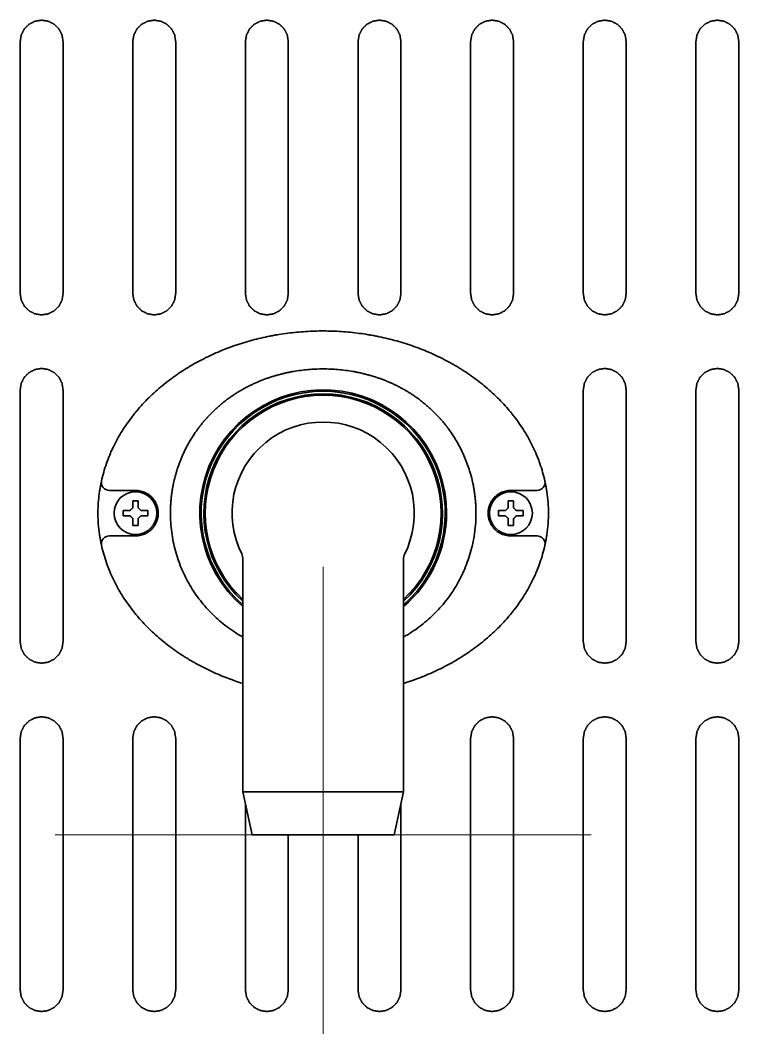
# Model space of a CAD drawing. Extents: x 5819 to 10669, y -850 to 3566.
# Drawn here: x 8746.6 to 8880.6, y 2982.7 to 3170.7 of the extents above; entities that cross this region are included whole.
import ezdxf

# ---------------------------------------------------------------- set-up
doc = ezdxf.new("R2010")
doc.units = 0
doc.header["$LTSCALE"] = 5
doc.layers.get('0').update_dxf_attribs({"linetype": 'CONTINUOUS', "lineweight": 0})
doc.layers.add('1', color=7, linetype='CONTINUOUS', true_color=0xffffff)

msp = doc.modelspace()

# ---------------------------------------------------------------- linework, layer by layer
at = {"color": 6}
for p, q in [((8803.07, 3068.73), (8803.07, 2968.73)), ((8753.07, 3018.73), (8853.07, 3018.73))]:
    msp.add_line(p, q, dxfattribs=at)
at = {"layer": '1', "color": 7, "linetype": 'Continuous', "lineweight": 35}
for p, q in [((8746.57, 3166.73), (8746.57, 3119.73)), ((8754.57, 3119.73), (8754.57, 3166.73)), ((8767.57, 3166.73), (8767.57, 3119.73)), ((8775.57, 3119.73), (8775.57, 3166.73)), ((8788.57, 3166.73), (8788.57, 3119.73)), ((8796.57, 3119.73), (8796.57, 3166.73)), ((8809.57, 3119.73), (8809.57, 3166.73)), ((8817.57, 3166.73), (8817.57, 3119.73)), ((8830.57, 3119.73), (8830.57, 3166.73)), ((8838.57, 3166.73), (8838.57, 3119.73)), ((8851.57, 3119.73), (8851.57, 3166.73)), ((8859.57, 3166.73), (8859.57, 3119.73)), ((8872.57, 3119.73), (8872.57, 3166.73)), ((8880.57, 3166.73), (8880.57, 3119.73)), ((8765.77, 3078.73), (8765.77, 3079.23)), ((8765.77, 3078.23), (8765.77, 3078.73)), ((8770.37, 3079.23), (8770.37, 3078.73)), ((8770.37, 3078.73), (8770.37, 3078.23)), ((8835.77, 3078.73), (8835.77, 3079.23)), ((8835.77, 3078.23), (8835.77, 3078.73)), ((8840.37, 3079.23), (8840.37, 3078.73)), ((8840.37, 3078.73), (8840.37, 3078.23)), ((8787.94, 3070.98), (8788.07, 3070.29)), ((8818.23, 3071.04), (8818.21, 3070.98)), ((8788.07, 3070.29), (8788.07, 3026.73)), ((8818.07, 3026.73), (8818.07, 3070.36)), ((8746.57, 3036.73), (8746.57, 2989.73)), ((8754.57, 2989.73), (8754.57, 3036.73)), ((8767.57, 3036.73), (8767.57, 2989.73)), ((8775.57, 2989.73), (8775.57, 3036.73)), ((8830.57, 2989.73), (8830.57, 3036.73)), ((8838.57, 3036.73), (8838.57, 2989.73)), ((8851.57, 2989.73), (8851.57, 3036.73)), ((8859.57, 3036.73), (8859.57, 2989.73)), ((8872.57, 2989.73), (8872.57, 3036.73)), ((8880.57, 3036.73), (8880.57, 2989.73)), ((8788.07, 3026.73), (8789.82, 3018.73)), ((8788.07, 3026.73), (8803.07, 3026.73)), ((8803.07, 3026.73), (8818.07, 3026.73)), ((8816.32, 3018.73), (8818.07, 3026.73)), ((8788.57, 3024.44), (8788.57, 2989.73)), ((8817.57, 3024.44), (8817.57, 2989.73)), ((8789.82, 3018.73), (8803.07, 3018.73)), ((8803.07, 3018.73), (8816.32, 3018.73))]:
    msp.add_line(p, q, dxfattribs=at)
for centre in [(8768.07, 3078.73), (8838.07, 3078.73)]:
    msp.add_circle(centre, 4, dxfattribs=at)
for radius, start, end in [(23, 0, 229.2919), (22.75, 311.2537, 228.7462), (22.25, 90, 227.6156), (22.25, 312.3844, 90), (22, 312.9883, 227.0118), (17, 332.905, 207.0951), (23, 310.7025, 0)]:
    msp.add_arc((8803.07, 3078.73), radius, start, end, dxfattribs=at)
for centre, major_axis, start_param, end_param in [((8763.2, 3084.4), (-1.46, 0.32), 0, 1.780119), ((8842.95, 3084.4), (1.46, 0.32), 4.503066, 6.283185), ((8842.95, 3073.05), (-1.46, 0.32), 3.141593, 4.921712)]:
    msp.add_ellipse(centre, major_axis=major_axis, ratio=0.959106, start_param=start_param, end_param=end_param, dxfattribs=at)
at = {"layer": '1', "color": 7, "linetype": 'Continuous', "lineweight": 35, "extrusion": (0, 0, -1)}
msp.add_ellipse((8763.2, 3073.05), major_axis=(1.46, 0.32), ratio=0.959106, start_param=3.141593, end_param=4.921712, dxfattribs=at)
at = {"layer": '1', "color": 7, "linetype": 'Continuous', "lineweight": 35}
for points, degree, knots in [([(8746.57, 3166.73), (8746.77, 3167.96), (8747.34, 3169.08), (8748.22, 3169.96), (8749.34, 3170.53), (8750.57, 3170.73), (8751.81, 3170.53), (8752.92, 3169.96), (8753.81, 3169.08), (8754.38, 3167.96), (8754.57, 3166.73)], 1, [0, 0, 0.099999, 0.2, 0.3, 0.4, 0.5, 0.6, 0.7, 0.8, 0.900001, 1, 1]), ([(8767.57, 3166.73), (8767.77, 3167.96), (8768.34, 3169.08), (8769.22, 3169.96), (8770.34, 3170.53), (8771.57, 3170.73), (8772.81, 3170.53), (8773.92, 3169.96), (8774.81, 3169.08), (8775.38, 3167.96), (8775.57, 3166.73)], 1, [0, 0, 0.099999, 0.2, 0.3, 0.4, 0.5, 0.6, 0.7, 0.8, 0.900001, 1, 1]), ([(8788.57, 3166.73), (8788.77, 3167.96), (8789.34, 3169.08), (8790.22, 3169.96), (8791.34, 3170.53), (8792.57, 3170.73), (8793.81, 3170.53), (8794.92, 3169.96), (8795.81, 3169.08), (8796.38, 3167.96), (8796.57, 3166.73)], 1, [0, 0, 0.099999, 0.2, 0.3, 0.4, 0.5, 0.6, 0.7, 0.8, 0.900001, 1, 1]), ([(8817.57, 3166.73), (8817.38, 3167.96), (8816.81, 3169.08), (8815.92, 3169.96), (8814.81, 3170.53), (8813.57, 3170.73), (8812.34, 3170.53), (8811.22, 3169.96), (8810.34, 3169.08), (8809.77, 3167.96), (8809.57, 3166.73)], 1, [0, 0, 0.099999, 0.2, 0.3, 0.4, 0.5, 0.6, 0.7, 0.8, 0.900001, 1, 1]), ([(8838.57, 3166.73), (8838.38, 3167.96), (8837.81, 3169.08), (8836.92, 3169.96), (8835.81, 3170.53), (8834.57, 3170.73), (8833.34, 3170.53), (8832.22, 3169.96), (8831.34, 3169.08), (8830.77, 3167.96), (8830.57, 3166.73)], 1, [0, 0, 0.099999, 0.2, 0.3, 0.4, 0.5, 0.6, 0.7, 0.8, 0.900001, 1, 1]), ([(8859.57, 3166.73), (8859.38, 3167.96), (8858.81, 3169.08), (8857.92, 3169.96), (8856.81, 3170.53), (8855.57, 3170.73), (8854.34, 3170.53), (8853.22, 3169.96), (8852.34, 3169.08), (8851.77, 3167.96), (8851.57, 3166.73)], 1, [0, 0, 0.099999, 0.2, 0.3, 0.4, 0.5, 0.6, 0.7, 0.8, 0.900001, 1, 1]), ([(8880.57, 3166.73), (8880.38, 3167.96), (8879.81, 3169.08), (8878.92, 3169.96), (8877.81, 3170.53), (8876.57, 3170.73), (8875.34, 3170.53), (8874.22, 3169.96), (8873.34, 3169.08), (8872.77, 3167.96), (8872.57, 3166.73)], 1, [0, 0, 0.099999, 0.2, 0.3, 0.399999, 0.5, 0.600001, 0.7, 0.8, 0.900001, 1, 1]), ([(8754.57, 3119.73), (8754.38, 3118.49), (8753.81, 3117.37), (8752.92, 3116.49), (8751.81, 3115.92), (8750.57, 3115.73), (8749.34, 3115.92), (8748.22, 3116.49), (8747.34, 3117.37), (8746.77, 3118.49), (8746.57, 3119.73)], 1, [0, 0, 0.099999, 0.2, 0.3, 0.4, 0.5, 0.600001, 0.7, 0.8, 0.900001, 1, 1]), ([(8775.57, 3119.73), (8775.38, 3118.49), (8774.81, 3117.37), (8773.92, 3116.49), (8772.81, 3115.92), (8771.57, 3115.73), (8770.34, 3115.92), (8769.22, 3116.49), (8768.34, 3117.37), (8767.77, 3118.49), (8767.57, 3119.73)], 1, [0, 0, 0.099999, 0.2, 0.3, 0.4, 0.5, 0.6, 0.7, 0.8, 0.900001, 1, 1]), ([(8796.57, 3119.73), (8796.38, 3118.49), (8795.81, 3117.37), (8794.92, 3116.49), (8793.81, 3115.92), (8792.57, 3115.73), (8791.34, 3115.92), (8790.22, 3116.49), (8789.34, 3117.37), (8788.77, 3118.49), (8788.57, 3119.73)], 1, [0, 0, 0.099999, 0.2, 0.3, 0.399999, 0.5, 0.600001, 0.7, 0.8, 0.900001, 1, 1]), ([(8809.57, 3119.73), (8809.77, 3118.49), (8810.34, 3117.37), (8811.22, 3116.49), (8812.34, 3115.92), (8813.57, 3115.73), (8814.81, 3115.92), (8815.92, 3116.49), (8816.81, 3117.37), (8817.38, 3118.49), (8817.57, 3119.73)], 1, [0, 0, 0.099999, 0.2, 0.3, 0.4, 0.5, 0.6, 0.7, 0.8, 0.900001, 1, 1]), ([(8830.57, 3119.73), (8830.77, 3118.49), (8831.34, 3117.37), (8832.22, 3116.49), (8833.34, 3115.92), (8834.57, 3115.73), (8835.81, 3115.92), (8836.92, 3116.49), (8837.81, 3117.37), (8838.38, 3118.49), (8838.57, 3119.73)], 1, [0, 0, 0.099999, 0.2, 0.3, 0.399999, 0.5, 0.600001, 0.700001, 0.8, 0.900001, 1, 1]), ([(8851.57, 3119.73), (8851.77, 3118.49), (8852.34, 3117.37), (8853.22, 3116.49), (8854.34, 3115.92), (8855.57, 3115.73), (8856.81, 3115.92), (8857.92, 3116.49), (8858.81, 3117.37), (8859.38, 3118.49), (8859.57, 3119.73)], 1, [0, 0, 0.099999, 0.2, 0.3, 0.399999, 0.5, 0.600001, 0.7, 0.8, 0.900001, 1, 1]), ([(8872.57, 3119.73), (8872.77, 3118.49), (8873.34, 3117.37), (8874.19, 3116.51), (8874.22, 3116.49), (8875.34, 3115.92), (8876.57, 3115.73), (8877.81, 3115.92), (8878.92, 3116.49), (8879.81, 3117.37), (8880.38, 3118.49), (8880.57, 3119.73)], 1, [0, 0, 0.099996, 0.199993, 0.297295, 0.300023, 0.400019, 0.500016, 0.600014, 0.70001, 0.800007, 0.900004, 1, 1]), ([(8761.73, 3084.72), (8761.86, 3085.27), (8761.99, 3085.82), (8762.3, 3086.91), (8762.64, 3087.98), (8763.05, 3089.04), (8763.32, 3089.69), (8763.37, 3089.82), (8763.48, 3090.08), (8763.65, 3090.47), (8763.83, 3090.85), (8764.2, 3091.61), (8764.46, 3092.11), (8765, 3093.09), (8765.28, 3093.57), (8765.87, 3094.52), (8766.18, 3094.98), (8766.82, 3095.9), (8767.16, 3096.36), (8767.67, 3097.02), (8767.85, 3097.24), (8768.12, 3097.57), (8768.21, 3097.68), (8768.39, 3097.9), (8768.84, 3098.43), (8769.31, 3098.96), (8770.08, 3099.77), (8770.87, 3100.57), (8772.1, 3101.71), (8772.96, 3102.43), (8773.83, 3103.14), (8774.27, 3103.48), (8774.95, 3103.98), (8775.18, 3104.14), (8775.52, 3104.39), (8775.64, 3104.47), (8775.87, 3104.63), (8775.99, 3104.71), (8776.57, 3105.1), (8777.04, 3105.41), (8778.47, 3106.3), (8779.45, 3106.85), (8781.43, 3107.88), (8782.44, 3108.36), (8784.5, 3109.24), (8785.55, 3109.64), (8786.74, 3110.05), (8786.88, 3110.1), (8787.14, 3110.19), (8787.28, 3110.23), (8787.68, 3110.36), (8787.95, 3110.45), (8788.76, 3110.69), (8789.3, 3110.85), (8790.93, 3111.29), (8792.02, 3111.54), (8793.4, 3111.81), (8793.82, 3111.89), (8794.24, 3111.96), (8794.51, 3112.01), (8794.65, 3112.03), (8795.35, 3112.15), (8795.9, 3112.23), (8797.57, 3112.44), (8798.68, 3112.55), (8800.91, 3112.69), (8802.02, 3112.73), (8804.24, 3112.72), (8805.35, 3112.69), (8807.58, 3112.54), (8808.69, 3112.43), (8810.36, 3112.21), (8810.91, 3112.13), (8811.61, 3112.01), (8811.75, 3111.99), (8812.02, 3111.94), (8812.44, 3111.87), (8812.85, 3111.79), (8814.23, 3111.52), (8815.32, 3111.26), (8816.93, 3110.82), (8817.47, 3110.67), (8818.53, 3110.34), (8819.06, 3110.17), (8820.63, 3109.63), (8821.66, 3109.23), (8823.71, 3108.35), (8824.71, 3107.88), (8826.2, 3107.11), (8826.7, 3106.84), (8827.43, 3106.42), (8827.67, 3106.28), (8828.04, 3106.07), (8828.16, 3105.99), (8828.4, 3105.85), (8829, 3105.48), (8829.59, 3105.1), (8830.52, 3104.47), (8830.98, 3104.14), (8831.87, 3103.48), (8832.32, 3103.14), (8833.18, 3102.43), (8834.04, 3101.71), (8834.86, 3100.96), (8835.66, 3100.18), (8836.06, 3099.78), (8836.83, 3098.96), (8837.2, 3098.54), (8837.66, 3098.01), (8837.75, 3097.9), (8837.94, 3097.68), (8838.21, 3097.36), (8838.47, 3097.03), (8838.99, 3096.36), (8839.32, 3095.91), (8839.96, 3094.99), (8840.27, 3094.52), (8840.86, 3093.57), (8841.14, 3093.09), (8841.69, 3092.11), (8841.94, 3091.62), (8842.43, 3090.61), (8842.66, 3090.09), (8842.93, 3089.44), (8842.99, 3089.31), (8843.09, 3089.05), (8843.14, 3088.92), (8843.29, 3088.52), (8843.39, 3088.25), (8843.67, 3087.45), (8843.84, 3086.91), (8844.15, 3085.82), (8844.29, 3085.28), (8844.41, 3084.72)], 3, [0, 0, 0, 0, 0.015625, 0.015625, 0.03125, 0.046875, 0.046875, 0.050781, 0.050781, 0.054687, 0.0625, 0.0625, 0.078125, 0.078125, 0.09375, 0.09375, 0.109375, 0.109375, 0.125, 0.125, 0.132812, 0.132812, 0.136719, 0.136719, 0.140625, 0.15625, 0.15625, 0.171875, 0.1875, 0.203125, 0.203125, 0.21875, 0.21875, 0.226562, 0.226562, 0.230469, 0.230469, 0.234375, 0.234375, 0.25, 0.25, 0.28125, 0.28125, 0.3125, 0.3125, 0.34375, 0.34375, 0.347656, 0.347656, 0.351562, 0.351562, 0.359375, 0.359375, 0.375, 0.375, 0.40625, 0.40625, 0.414062, 0.417969, 0.417969, 0.421875, 0.421875, 0.4375, 0.4375, 0.46875, 0.46875, 0.5, 0.5, 0.53125, 0.53125, 0.5625, 0.5625, 0.578125, 0.578125, 0.582031, 0.582031, 0.585937, 0.59375, 0.59375, 0.625, 0.625, 0.640625, 0.640625, 0.65625, 0.65625, 0.6875, 0.6875, 0.71875, 0.71875, 0.734375, 0.734375, 0.742187, 0.742187, 0.746094, 0.746094, 0.75, 0.765625, 0.765625, 0.78125, 0.78125, 0.796875, 0.796875, 0.8125, 0.828125, 0.828125, 0.84375, 0.84375, 0.859375, 0.859375, 0.863281, 0.863281, 0.867187, 0.875, 0.875, 0.890625, 0.890625, 0.90625, 0.90625, 0.921875, 0.921875, 0.9375, 0.9375, 0.953125, 0.953125, 0.957031, 0.957031, 0.960937, 0.960937, 0.96875, 0.96875, 0.984375, 0.984375, 1, 1, 1, 1]), ([(8746.57, 3101.73), (8746.77, 3102.96), (8746.77, 3102.98), (8747.34, 3104.08), (8748.22, 3104.96), (8749.34, 3105.53), (8750.57, 3105.73), (8751.81, 3105.53), (8752.92, 3104.96), (8753.81, 3104.08), (8754.38, 3102.96), (8754.57, 3101.73)], 1, [0, 0, 0.1, 0.101264, 0.200014, 0.300012, 0.400009, 0.500008, 0.600006, 0.700004, 0.800002, 0.9, 1, 1]), ([(8831.56, 3078.73), (8831.56, 3084.33), (8827.1, 3094.52), (8823.01, 3098.26), (8819.03, 3101.9), (8813.75, 3103.81), (8808.67, 3105.64), (8797.48, 3105.64), (8792.4, 3103.81), (8787.12, 3101.91), (8783.14, 3098.26), (8779.05, 3094.53), (8774.59, 3084.33), (8774.59, 3078.73)], 2, [0, 0, 0, 0.125, 0.25, 0.25, 0.375, 0.375, 0.5, 0.625, 0.625, 0.75, 0.75, 0.875, 1, 1, 1]), ([(8859.57, 3101.73), (8859.38, 3102.96), (8859.37, 3102.98), (8858.81, 3104.08), (8857.92, 3104.96), (8856.81, 3105.53), (8855.57, 3105.73), (8854.34, 3105.53), (8853.22, 3104.96), (8852.34, 3104.08), (8851.77, 3102.96), (8851.57, 3101.73)], 1, [0, 0, 0.1, 0.101264, 0.200014, 0.300012, 0.400009, 0.500008, 0.600006, 0.700004, 0.800002, 0.9, 1, 1]), ([(8880.57, 3101.73), (8880.38, 3102.96), (8879.81, 3104.08), (8878.92, 3104.96), (8877.81, 3105.53), (8876.57, 3105.73), (8875.34, 3105.53), (8874.22, 3104.96), (8874.19, 3104.94), (8873.34, 3104.08), (8872.77, 3102.98), (8872.77, 3102.96), (8872.57, 3101.73)], 1, [0, 0, 0.099996, 0.199992, 0.299987, 0.399981, 0.499976, 0.599971, 0.699966, 0.702694, 0.799993, 0.898739, 0.900004, 1, 1]), ([(8761.36, 3082.69), (8761.38, 3082.8), (8761.41, 3083.03), (8761.45, 3083.24), (8761.47, 3083.37), (8761.47, 3083.4), (8761.48, 3083.45), (8761.5, 3083.53), (8761.51, 3083.61), (8761.54, 3083.76), (8761.55, 3083.85), (8761.58, 3083.96), (8761.58, 3083.99), (8761.59, 3084.03), (8761.59, 3084.05), (8761.61, 3084.12), (8761.62, 3084.2), (8761.64, 3084.28), (8761.65, 3084.33), (8761.65, 3084.35), (8761.66, 3084.39), (8761.67, 3084.4), (8761.68, 3084.49), (8761.7, 3084.55), (8761.71, 3084.62), (8761.72, 3084.64), (8761.72, 3084.68), (8761.73, 3084.69), (8761.73, 3084.71), (8761.73, 3084.71), (8761.73, 3084.72)], 3, [0, 0, 0, 0, 0.125, 0.25, 0.25, 0.28125, 0.28125, 0.3125, 0.375, 0.375, 0.5, 0.5, 0.53125, 0.53125, 0.5625, 0.5625, 0.625, 0.6875, 0.6875, 0.71875, 0.71875, 0.75, 0.75, 0.875, 0.875, 0.9375, 0.9375, 0.96875, 0.96875, 1, 1, 1, 1]), ([(8844.41, 3084.72), (8844.41, 3084.71), (8844.42, 3084.71), (8844.42, 3084.69), (8844.43, 3084.66), (8844.43, 3084.62), (8844.45, 3084.55), (8844.46, 3084.49), (8844.48, 3084.4), (8844.48, 3084.39), (8844.49, 3084.35), (8844.5, 3084.3), (8844.51, 3084.24), (8844.54, 3084.12), (8844.56, 3084.04), (8844.58, 3083.92), (8844.58, 3083.9), (8844.59, 3083.85), (8844.6, 3083.78), (8844.62, 3083.71), (8844.64, 3083.56), (8844.66, 3083.46), (8844.69, 3083.3), (8844.7, 3083.24), (8844.72, 3083.13), (8844.73, 3083.08), (8844.75, 3082.92), (8844.77, 3082.8), (8844.78, 3082.69)], 3, [0, 0, 0, 0, 0.03125, 0.03125, 0.0625, 0.125, 0.125, 0.25, 0.25, 0.28125, 0.28125, 0.3125, 0.375, 0.375, 0.5, 0.5, 0.53125, 0.53125, 0.5625, 0.625, 0.625, 0.75, 0.75, 0.8125, 0.8125, 0.875, 0.875, 1, 1, 1, 1]), ([(8761.07, 3078.73), (8761.07, 3078.75), (8761.07, 3078.77), (8761.07, 3078.81), (8761.07, 3078.87), (8761.07, 3079.02), (8761.08, 3079.31), (8761.09, 3079.89), (8761.14, 3080.71), (8761.2, 3081.37), (8761.27, 3082.03), (8761.31, 3082.36), (8761.36, 3082.69)], 3, [0, 0, 0, 0, 0.015625, 0.015625, 0.03125, 0.0625, 0.125, 0.25, 0.5, 0.75, 0.75, 1, 1, 1, 1]), ([(8763.44, 3082.97), (8763.42, 3082.97), (8763.39, 3082.97), (8763.35, 3082.97), (8763.33, 3082.97), (8763.3, 3082.97), (8763.29, 3082.97), (8763.26, 3082.97), (8763.25, 3082.97), (8763.24, 3082.97), (8763.23, 3082.97), (8763.23, 3082.97), (8763.22, 3082.96), (8763.21, 3082.96), (8763.21, 3082.96), (8763.2, 3082.96), (8763.2, 3082.96), (8763.2, 3082.96), (8763.2, 3082.96), (8763.2, 3082.96)], 3, [0, 0, 0, 0, 0.25, 0.25, 0.5, 0.5, 0.625, 0.625, 0.75, 0.75, 0.8125, 0.8125, 0.875, 0.875, 0.9375, 0.9375, 0.96875, 0.96875, 1, 1, 1, 1]), ([(8771.58, 3081.13), (8771.55, 3081.17), (8771.52, 3081.21), (8771.47, 3081.28), (8771.44, 3081.32), (8771.35, 3081.43), (8771.29, 3081.5), (8771.11, 3081.71), (8770.98, 3081.83), (8770.78, 3082.01), (8770.71, 3082.06), (8770.57, 3082.17), (8770.5, 3082.22), (8770.28, 3082.36), (8770.13, 3082.45), (8769.95, 3082.54), (8769.91, 3082.56), (8769.83, 3082.59), (8769.79, 3082.61), (8769.68, 3082.66), (8769.6, 3082.69), (8769.37, 3082.78), (8769.21, 3082.82), (8768.89, 3082.9), (8768.73, 3082.93), (8768.41, 3082.97), (8768.24, 3082.98), (8768.07, 3082.98)], 3, [0, 0, 0, 0, 0.03125, 0.03125, 0.0625, 0.0625, 0.125, 0.125, 0.25, 0.25, 0.3125, 0.3125, 0.375, 0.375, 0.5, 0.5, 0.53125, 0.53125, 0.5625, 0.5625, 0.625, 0.625, 0.75, 0.75, 0.875, 0.875, 1, 1, 1, 1]), ([(8838.07, 3082.98), (8837.99, 3082.98), (8837.91, 3082.97), (8837.74, 3082.96), (8837.66, 3082.96), (8837.41, 3082.93), (8837.25, 3082.9), (8836.93, 3082.82), (8836.77, 3082.78), (8836.46, 3082.66), (8836.31, 3082.6), (8836.12, 3082.5), (8836.08, 3082.48), (8836.01, 3082.44), (8835.9, 3082.38), (8835.79, 3082.31), (8835.68, 3082.24), (8835.64, 3082.21), (8835.57, 3082.16), (8835.47, 3082.09), (8835.37, 3082), (8835.17, 3081.83), (8835.04, 3081.71), (8834.85, 3081.5), (8834.79, 3081.43), (8834.68, 3081.28), (8834.62, 3081.21), (8834.57, 3081.13)], 3, [0, 0, 0, 0, 0.0625, 0.0625, 0.125, 0.125, 0.25, 0.25, 0.375, 0.375, 0.5, 0.5, 0.53125, 0.53125, 0.5625, 0.625, 0.625, 0.65625, 0.65625, 0.6875, 0.75, 0.75, 0.875, 0.875, 0.9375, 0.9375, 1, 1, 1, 1]), ([(8842.95, 3082.96), (8842.95, 3082.96), (8842.94, 3082.96), (8842.94, 3082.96), (8842.93, 3082.96), (8842.92, 3082.96), (8842.92, 3082.97), (8842.91, 3082.97), (8842.91, 3082.97), (8842.89, 3082.97), (8842.88, 3082.97), (8842.86, 3082.97), (8842.85, 3082.97), (8842.82, 3082.97), (8842.8, 3082.97), (8842.75, 3082.97), (8842.73, 3082.97), (8842.71, 3082.97)], 3, [0, 0, 0, 0, 0.0625, 0.0625, 0.125, 0.125, 0.1875, 0.1875, 0.25, 0.25, 0.375, 0.375, 0.5, 0.5, 0.75, 0.75, 1, 1, 1, 1]), ([(8844.78, 3082.69), (8844.88, 3082.04), (8844.95, 3081.38), (8845.05, 3080.05), (8845.07, 3079.39), (8845.07, 3078.73)], 3, [0, 0, 0, 0, 0.5, 0.5, 1, 1, 1, 1]), ([(8768.57, 3081.03), (8768.57, 3080.82), (8768.57, 3080.61), (8768.57, 3080.29), (8768.57, 3080.18), (8768.57, 3079.95), (8768.57, 3079.84), (8768.57, 3079.73)], 3, [0, 0, 0, 0, 0.5, 0.5, 0.75, 0.75, 1, 1, 1, 1]), ([(8772.32, 3078.73), (8772.32, 3078.78), (8772.32, 3078.84), (8772.32, 3078.95), (8772.31, 3079), (8772.3, 3079.17), (8772.29, 3079.28), (8772.25, 3079.49), (8772.23, 3079.6), (8772.18, 3079.81), (8772.16, 3079.91), (8772.11, 3080.07), (8772.09, 3080.12), (8772.06, 3080.19), (8772.05, 3080.22), (8772.03, 3080.27), (8772.02, 3080.29), (8771.97, 3080.42), (8771.93, 3080.52), (8771.79, 3080.8), (8771.69, 3080.97), (8771.58, 3081.13)], 3, [0, 0, 0, 0, 0.0625, 0.0625, 0.125, 0.125, 0.25, 0.25, 0.375, 0.375, 0.5, 0.5, 0.5625, 0.5625, 0.59375, 0.59375, 0.625, 0.625, 0.75, 0.75, 1, 1, 1, 1]), ([(8834.57, 3081.13), (8834.54, 3081.09), (8834.51, 3081.05), (8834.46, 3080.96), (8834.43, 3080.92), (8834.36, 3080.79), (8834.31, 3080.7), (8834.22, 3080.52), (8834.17, 3080.42), (8834.09, 3080.22), (8834.06, 3080.12), (8834.01, 3079.97), (8833.99, 3079.92), (8833.96, 3079.81), (8833.95, 3079.76), (8833.91, 3079.6), (8833.89, 3079.49), (8833.86, 3079.27), (8833.83, 3079.06), (8833.82, 3078.84), (8833.82, 3078.73)], 3, [0, 0, 0, 0, 0.0625, 0.0625, 0.125, 0.125, 0.25, 0.25, 0.375, 0.375, 0.5, 0.5, 0.5625, 0.5625, 0.625, 0.625, 0.75, 0.75, 0.875, 1, 1, 1, 1]), ([(8838.57, 3081.03), (8838.57, 3080.82), (8838.57, 3080.61), (8838.57, 3080.29), (8838.57, 3080.18), (8838.57, 3079.95), (8838.57, 3079.84), (8838.57, 3079.73)], 3, [0, 0, 0, 0, 0.5, 0.5, 0.75, 0.75, 1, 1, 1, 1]), ([(8761.36, 3074.76), (8761.27, 3075.42), (8761.19, 3076.08), (8761.13, 3076.9), (8761.12, 3077.07), (8761.1, 3077.4), (8761.1, 3077.57), (8761.08, 3078.06), (8761.07, 3078.39), (8761.07, 3078.73)], 3, [0, 0, 0, 0, 0.5, 0.5, 0.625, 0.625, 0.75, 0.75, 1, 1, 1, 1]), ([(8765.77, 3079.23), (8765.98, 3079.23), (8766.19, 3079.23), (8766.51, 3079.23), (8766.62, 3079.23), (8766.84, 3079.23), (8766.96, 3079.23), (8767.07, 3079.23)], 3, [0, 0, 0, 0, 0.5, 0.5, 0.75, 0.75, 1, 1, 1, 1]), ([(8771.58, 3076.33), (8771.61, 3076.37), (8771.63, 3076.41), (8771.69, 3076.49), (8771.71, 3076.53), (8771.79, 3076.66), (8771.84, 3076.75), (8771.93, 3076.94), (8771.97, 3077.03), (8772.05, 3077.23), (8772.09, 3077.33), (8772.14, 3077.48), (8772.15, 3077.54), (8772.18, 3077.64), (8772.2, 3077.7), (8772.23, 3077.86), (8772.26, 3077.96), (8772.29, 3078.18), (8772.31, 3078.4), (8772.32, 3078.62), (8772.32, 3078.73)], 3, [0, 0, 0, 0, 0.0625, 0.0625, 0.125, 0.125, 0.25, 0.25, 0.375, 0.375, 0.5, 0.5, 0.5625, 0.5625, 0.625, 0.625, 0.75, 0.75, 0.875, 1, 1, 1, 1]), ([(8774.59, 3078.72), (8774.59, 3078.3), (8774.61, 3077.26), (8774.75, 3075.63), (8775.02, 3073.84), (8775.4, 3072.11), (8775.89, 3070.42), (8776.48, 3068.78), (8777.18, 3067.18), (8777.99, 3065.64), (8778.89, 3064.15), (8779.89, 3062.74), (8780.98, 3061.39), (8782.15, 3060.11), (8783.4, 3058.92), (8784.73, 3057.82), (8786.14, 3056.8), (8787.26, 3056.09), (8787.9, 3055.72), (8788.05, 3055.64)], 3, [0, 0, 0, 0, 0.044831, 0.110517, 0.174341, 0.236973, 0.299121, 0.361181, 0.423203, 0.48514, 0.547038, 0.608955, 0.670902, 0.732897, 0.794969, 0.857121, 0.919399, 0.981998, 1, 1, 1, 1]), ([(8818.1, 3055.64), (8818.37, 3055.79), (8819.13, 3056.23), (8820.35, 3057.03), (8821.73, 3058.07), (8823.04, 3059.19), (8824.28, 3060.4), (8825.43, 3061.69), (8826.5, 3063.06), (8827.47, 3064.49), (8828.35, 3065.99), (8829.13, 3067.55), (8829.81, 3069.16), (8830.39, 3070.84), (8830.87, 3072.6), (8831.25, 3074.49), (8831.5, 3076.54), (8831.56, 3077.98), (8831.56, 3078.73)], 3, [0, 0, 0, 0, 0.033024, 0.095303, 0.157428, 0.2195, 0.281496, 0.34342, 0.405324, 0.467251, 0.529184, 0.591089, 0.653132, 0.715886, 0.780091, 0.84721, 0.920285, 1, 1, 1, 1]), ([(8833.82, 3078.73), (8833.82, 3078.67), (8833.82, 3078.62), (8833.83, 3078.51), (8833.83, 3078.45), (8833.84, 3078.29), (8833.86, 3078.18), (8833.89, 3077.96), (8833.91, 3077.85), (8833.96, 3077.64), (8833.99, 3077.54), (8834.04, 3077.39), (8834.06, 3077.33), (8834.08, 3077.26), (8834.09, 3077.23), (8834.11, 3077.18), (8834.12, 3077.16), (8834.17, 3077.03), (8834.22, 3076.94), (8834.36, 3076.66), (8834.46, 3076.48), (8834.57, 3076.33)], 3, [0, 0, 0, 0, 0.0625, 0.0625, 0.125, 0.125, 0.25, 0.25, 0.375, 0.375, 0.5, 0.5, 0.5625, 0.5625, 0.59375, 0.59375, 0.625, 0.625, 0.75, 0.75, 1, 1, 1, 1]), ([(8835.77, 3079.23), (8835.98, 3079.23), (8836.19, 3079.23), (8836.51, 3079.23), (8836.62, 3079.23), (8836.84, 3079.23), (8836.96, 3079.23), (8837.07, 3079.23)], 3, [0, 0, 0, 0, 0.5, 0.5, 0.75, 0.75, 1, 1, 1, 1]), ([(8845.07, 3078.73), (8845.07, 3078.64), (8845.07, 3078.56), (8845.07, 3078.39), (8845.07, 3078.15), (8845.05, 3077.57), (8845.02, 3077.07), (8844.95, 3076.08), (8844.88, 3075.42), (8844.78, 3074.76)], 3, [0, 0, 0, 0, 0.0625, 0.0625, 0.125, 0.25, 0.5, 0.5, 1, 1, 1, 1]), ([(8767.57, 3076.43), (8767.57, 3076.63), (8767.57, 3076.84), (8767.57, 3077.16), (8767.57, 3077.27), (8767.57, 3077.5), (8767.57, 3077.61), (8767.57, 3077.73)], 3, [0, 0, 0, 0, 0.5, 0.5, 0.75, 0.75, 1, 1, 1, 1]), ([(8770.37, 3078.23), (8770.17, 3078.23), (8769.96, 3078.23), (8769.64, 3078.23), (8769.53, 3078.23), (8769.3, 3078.23), (8769.19, 3078.23), (8769.07, 3078.23)], 3, [0, 0, 0, 0, 0.5, 0.5, 0.75, 0.75, 1, 1, 1, 1]), ([(8837.57, 3076.43), (8837.57, 3076.63), (8837.57, 3076.84), (8837.57, 3077.16), (8837.57, 3077.27), (8837.57, 3077.5), (8837.57, 3077.61), (8837.57, 3077.73)], 3, [0, 0, 0, 0, 0.5, 0.5, 0.75, 0.75, 1, 1, 1, 1]), ([(8840.37, 3078.23), (8840.17, 3078.23), (8839.96, 3078.23), (8839.64, 3078.23), (8839.53, 3078.23), (8839.3, 3078.23), (8839.19, 3078.23), (8839.07, 3078.23)], 3, [0, 0, 0, 0, 0.5, 0.5, 0.75, 0.75, 1, 1, 1, 1]), ([(8761.73, 3072.73), (8761.73, 3072.75), (8761.73, 3072.77), (8761.72, 3072.81), (8761.71, 3072.83), (8761.7, 3072.91), (8761.68, 3072.96), (8761.67, 3073.05), (8761.66, 3073.06), (8761.65, 3073.1), (8761.64, 3073.15), (8761.63, 3073.21), (8761.62, 3073.27), (8761.62, 3073.29), (8761.61, 3073.33), (8761.6, 3073.35), (8761.59, 3073.42), (8761.58, 3073.46), (8761.56, 3073.6), (8761.54, 3073.7), (8761.51, 3073.84), (8761.5, 3073.9), (8761.49, 3073.97), (8761.48, 3074), (8761.47, 3074.05), (8761.47, 3074.08), (8761.45, 3074.21), (8761.43, 3074.32), (8761.4, 3074.48), (8761.39, 3074.54), (8761.38, 3074.65), (8761.37, 3074.7), (8761.36, 3074.76)], 3, [0, 0, 0, 0, 0.0625, 0.0625, 0.125, 0.125, 0.25, 0.25, 0.28125, 0.28125, 0.3125, 0.375, 0.375, 0.40625, 0.40625, 0.4375, 0.4375, 0.5, 0.5, 0.625, 0.625, 0.6875, 0.6875, 0.71875, 0.71875, 0.75, 0.75, 0.875, 0.875, 0.9375, 0.9375, 1, 1, 1, 1]), ([(8768.07, 3074.48), (8768.16, 3074.48), (8768.24, 3074.48), (8768.41, 3074.49), (8768.49, 3074.5), (8768.73, 3074.52), (8768.9, 3074.55), (8769.22, 3074.63), (8769.37, 3074.68), (8769.68, 3074.79), (8769.84, 3074.86), (8770.02, 3074.95), (8770.06, 3074.97), (8770.14, 3075.01), (8770.25, 3075.07), (8770.36, 3075.14), (8770.47, 3075.21), (8770.5, 3075.24), (8770.57, 3075.29), (8770.68, 3075.37), (8770.78, 3075.45), (8770.98, 3075.62), (8771.11, 3075.75), (8771.29, 3075.95), (8771.35, 3076.02), (8771.47, 3076.17), (8771.53, 3076.25), (8771.58, 3076.33)], 3, [0, 0, 0, 0, 0.0625, 0.0625, 0.125, 0.125, 0.25, 0.25, 0.375, 0.375, 0.5, 0.5, 0.53125, 0.53125, 0.5625, 0.625, 0.625, 0.65625, 0.65625, 0.6875, 0.75, 0.75, 0.875, 0.875, 0.9375, 0.9375, 1, 1, 1, 1]), ([(8834.57, 3076.33), (8834.59, 3076.29), (8834.62, 3076.25), (8834.68, 3076.17), (8834.71, 3076.13), (8834.79, 3076.02), (8834.85, 3075.95), (8835.04, 3075.74), (8835.17, 3075.62), (8835.37, 3075.45), (8835.44, 3075.39), (8835.58, 3075.28), (8835.65, 3075.23), (8835.86, 3075.09), (8836.01, 3075.01), (8836.2, 3074.91), (8836.24, 3074.89), (8836.31, 3074.86), (8836.35, 3074.84), (8836.47, 3074.79), (8836.54, 3074.76), (8836.78, 3074.67), (8836.93, 3074.63), (8837.25, 3074.55), (8837.41, 3074.52), (8837.74, 3074.49), (8837.91, 3074.48), (8838.07, 3074.48)], 3, [0, 0, 0, 0, 0.03125, 0.03125, 0.0625, 0.0625, 0.125, 0.125, 0.25, 0.25, 0.3125, 0.3125, 0.375, 0.375, 0.5, 0.5, 0.53125, 0.53125, 0.5625, 0.5625, 0.625, 0.625, 0.75, 0.75, 0.875, 0.875, 1, 1, 1, 1]), ([(8844.78, 3074.76), (8844.77, 3074.65), (8844.73, 3074.43), (8844.7, 3074.21), (8844.68, 3074.08), (8844.67, 3074.05), (8844.66, 3074), (8844.65, 3073.92), (8844.64, 3073.85), (8844.61, 3073.7), (8844.59, 3073.6), (8844.57, 3073.49), (8844.56, 3073.46), (8844.56, 3073.42), (8844.55, 3073.4), (8844.54, 3073.33), (8844.52, 3073.25), (8844.51, 3073.17), (8844.49, 3073.12), (8844.49, 3073.1), (8844.48, 3073.06), (8844.48, 3073.05), (8844.46, 3072.96), (8844.45, 3072.91), (8844.43, 3072.83), (8844.43, 3072.81), (8844.42, 3072.78), (8844.42, 3072.77), (8844.42, 3072.75), (8844.41, 3072.74), (8844.41, 3072.73)], 3, [0, 0, 0, 0, 0.125, 0.25, 0.25, 0.28125, 0.28125, 0.3125, 0.375, 0.375, 0.5, 0.5, 0.53125, 0.53125, 0.5625, 0.5625, 0.625, 0.6875, 0.6875, 0.71875, 0.71875, 0.75, 0.75, 0.875, 0.875, 0.9375, 0.9375, 0.96875, 0.96875, 1, 1, 1, 1]), ([(8788.05, 3046.98), (8787.55, 3047.13), (8787.06, 3047.29), (8785.52, 3047.82), (8784.48, 3048.22), (8782.44, 3049.1), (8781.43, 3049.57), (8779.94, 3050.35), (8779.45, 3050.61), (8778.72, 3051.03), (8778.47, 3051.17), (8778.11, 3051.39), (8777.99, 3051.46), (8777.75, 3051.61), (8777.15, 3051.97), (8776.56, 3052.36), (8775.63, 3052.99), (8775.17, 3053.31), (8774.27, 3053.98), (8773.83, 3054.32), (8772.96, 3055.02), (8772.11, 3055.74), (8771.29, 3056.5), (8770.48, 3057.27), (8770.09, 3057.67), (8769.32, 3058.49), (8768.94, 3058.91), (8768.48, 3059.44), (8768.39, 3059.55), (8768.21, 3059.77), (8767.94, 3060.1), (8767.68, 3060.43), (8767.16, 3061.09), (8766.83, 3061.55), (8766.19, 3062.46), (8765.88, 3062.93), (8765.28, 3063.88), (8765, 3064.36), (8764.46, 3065.34), (8764.2, 3065.83), (8763.72, 3066.85), (8763.48, 3067.36), (8763.21, 3068.01), (8763.16, 3068.14), (8763.06, 3068.4), (8763, 3068.54), (8762.85, 3068.93), (8762.76, 3069.2), (8762.48, 3070), (8762.3, 3070.54), (8762, 3071.63), (8761.86, 3072.18), (8761.73, 3072.73)], 3, [0, 0, 0, 0, 0.040767, 0.040767, 0.12797, 0.12797, 0.215173, 0.215173, 0.258775, 0.258775, 0.280576, 0.280576, 0.291476, 0.291476, 0.302376, 0.345978, 0.345978, 0.389579, 0.389579, 0.433181, 0.433181, 0.476782, 0.520384, 0.520384, 0.563985, 0.563985, 0.607587, 0.607587, 0.618487, 0.618487, 0.629387, 0.651188, 0.651188, 0.69479, 0.69479, 0.738391, 0.738391, 0.781993, 0.781993, 0.825594, 0.825594, 0.869196, 0.869196, 0.880096, 0.880096, 0.890996, 0.890996, 0.912797, 0.912797, 0.956399, 0.956399, 1, 1, 1, 1]), ([(8763.2, 3074.5), (8763.2, 3074.49), (8763.2, 3074.49), (8763.21, 3074.49), (8763.21, 3074.49), (8763.22, 3074.49), (8763.23, 3074.49), (8763.23, 3074.49), (8763.24, 3074.49), (8763.25, 3074.48), (8763.26, 3074.48), (8763.29, 3074.48), (8763.3, 3074.48), (8763.33, 3074.48), (8763.35, 3074.48), (8763.39, 3074.48), (8763.42, 3074.48), (8763.44, 3074.48)], 3, [0, 0, 0, 0, 0.0625, 0.0625, 0.125, 0.125, 0.1875, 0.1875, 0.25, 0.25, 0.375, 0.375, 0.5, 0.5, 0.75, 0.75, 1, 1, 1, 1]), ([(8844.41, 3072.73), (8844.29, 3072.18), (8844.15, 3071.63), (8843.84, 3070.55), (8843.5, 3069.47), (8843.1, 3068.42), (8842.83, 3067.76), (8842.77, 3067.63), (8842.66, 3067.37), (8842.49, 3066.99), (8842.31, 3066.6), (8841.95, 3065.84), (8841.69, 3065.35), (8841.15, 3064.37), (8840.86, 3063.88), (8840.27, 3062.93), (8839.96, 3062.47), (8839.32, 3061.55), (8838.99, 3061.1), (8838.47, 3060.43), (8838.3, 3060.21), (8838.03, 3059.88), (8837.94, 3059.77), (8837.76, 3059.56), (8837.3, 3059.02), (8836.83, 3058.5), (8836.06, 3057.68), (8835.27, 3056.88), (8834.04, 3055.74), (8833.19, 3055.02), (8832.32, 3054.32), (8831.87, 3053.97), (8831.2, 3053.47), (8830.97, 3053.31), (8830.62, 3053.06), (8830.51, 3052.98), (8830.28, 3052.82), (8830.16, 3052.74), (8829.58, 3052.35), (8829.1, 3052.04), (8827.67, 3051.15), (8826.7, 3050.6), (8824.71, 3049.57), (8823.7, 3049.1), (8821.65, 3048.22), (8820.6, 3047.81), (8819.4, 3047.4), (8819.27, 3047.36), (8819, 3047.27), (8818.87, 3047.22), (8818.51, 3047.11), (8818.3, 3047.04), (8818.08, 3046.97)], 3, [0, 0, 0, 0, 0.043655, 0.043655, 0.08731, 0.130964, 0.130964, 0.141878, 0.141878, 0.152792, 0.174619, 0.174619, 0.218274, 0.218274, 0.261929, 0.261929, 0.305583, 0.305583, 0.349238, 0.349238, 0.371066, 0.371066, 0.381979, 0.381979, 0.392893, 0.436548, 0.436548, 0.480203, 0.523857, 0.567512, 0.567512, 0.611167, 0.611167, 0.632994, 0.632994, 0.643908, 0.643908, 0.654822, 0.654822, 0.698476, 0.698476, 0.785786, 0.785786, 0.873096, 0.873096, 0.960405, 0.960405, 0.971319, 0.971319, 0.982232, 0.982232, 1, 1, 1, 1]), ([(8842.71, 3074.48), (8842.73, 3074.48), (8842.75, 3074.48), (8842.8, 3074.48), (8842.82, 3074.48), (8842.85, 3074.48), (8842.86, 3074.48), (8842.88, 3074.48), (8842.89, 3074.48), (8842.91, 3074.49), (8842.91, 3074.49), (8842.92, 3074.49), (8842.92, 3074.49), (8842.93, 3074.49), (8842.94, 3074.49), (8842.94, 3074.49), (8842.94, 3074.49), (8842.95, 3074.49), (8842.95, 3074.49), (8842.95, 3074.5)], 3, [0, 0, 0, 0, 0.25, 0.25, 0.5, 0.5, 0.625, 0.625, 0.75, 0.75, 0.8125, 0.8125, 0.875, 0.875, 0.9375, 0.9375, 0.96875, 0.96875, 1, 1, 1, 1]), ([(8818.07, 3070.36), (8818.07, 3070.44), (8818.08, 3070.59), (8818.13, 3070.78), (8818.18, 3070.91), (8818.21, 3070.98), (8818.22, 3071.01), (8818.22, 3071.02), (8818.23, 3071.02), (8818.23, 3071.02), (8818.23, 3071.02), (8818.23, 3071.02), (8818.23, 3071.02)], 3, [0, 0, 0, 0, 0.334152, 0.60202, 0.785375, 0.885731, 0.906739, 0.917465, 0.926557, 0.939788, 0.96614, 1, 1, 1, 1]), ([(8754.57, 3054.73), (8754.38, 3053.49), (8753.81, 3052.37), (8752.92, 3051.49), (8751.81, 3050.92), (8750.57, 3050.73), (8749.34, 3050.92), (8748.22, 3051.49), (8747.34, 3052.37), (8746.77, 3053.49), (8746.57, 3054.73)], 1, [0, 0, 0.099999, 0.2, 0.299999, 0.4, 0.5, 0.6, 0.700001, 0.8, 0.900001, 1, 1]), ([(8851.57, 3054.73), (8851.77, 3053.49), (8852.34, 3052.37), (8853.22, 3051.49), (8854.34, 3050.92), (8855.57, 3050.73), (8856.81, 3050.92), (8857.92, 3051.49), (8858.81, 3052.37), (8859.38, 3053.49), (8859.57, 3054.73)], 1, [0, 0, 0.099999, 0.2, 0.299999, 0.4, 0.5, 0.6, 0.700001, 0.8, 0.900001, 1, 1]), ([(8872.57, 3054.73), (8872.77, 3053.49), (8873.34, 3052.37), (8874.22, 3051.49), (8875.34, 3050.92), (8876.57, 3050.73), (8877.81, 3050.92), (8878.92, 3051.49), (8879.81, 3052.37), (8880.38, 3053.49), (8880.57, 3054.73)], 1, [0, 0, 0.099999, 0.2, 0.299999, 0.4, 0.5, 0.6, 0.700001, 0.8, 0.900001, 1, 1]), ([(8746.57, 3036.73), (8746.77, 3037.96), (8747.34, 3039.08), (8748.22, 3039.96), (8749.34, 3040.53), (8750.57, 3040.73), (8751.81, 3040.53), (8752.92, 3039.96), (8753.81, 3039.08), (8754.38, 3037.96), (8754.57, 3036.73)], 1, [0, 0, 0.100001, 0.199999, 0.300001, 0.4, 0.5, 0.6, 0.699999, 0.8, 0.899999, 1, 1]), ([(8767.57, 3036.73), (8767.77, 3037.96), (8768.34, 3039.08), (8769.22, 3039.96), (8770.34, 3040.53), (8771.57, 3040.73), (8772.81, 3040.53), (8773.92, 3039.96), (8774.81, 3039.08), (8775.38, 3037.96), (8775.57, 3036.73)], 1, [0, 0, 0.100001, 0.199999, 0.300001, 0.4, 0.5, 0.6, 0.699999, 0.8, 0.899999, 1, 1]), ([(8838.57, 3036.73), (8838.38, 3037.96), (8837.81, 3039.08), (8836.92, 3039.96), (8835.81, 3040.53), (8834.57, 3040.73), (8833.34, 3040.53), (8832.22, 3039.96), (8831.34, 3039.08), (8830.77, 3037.96), (8830.57, 3036.73)], 1, [0, 0, 0.100001, 0.199999, 0.3, 0.4, 0.5, 0.6, 0.699999, 0.8, 0.899999, 1, 1]), ([(8859.57, 3036.73), (8859.38, 3037.96), (8858.81, 3039.08), (8857.92, 3039.96), (8856.81, 3040.53), (8855.57, 3040.73), (8854.34, 3040.53), (8853.22, 3039.96), (8852.34, 3039.08), (8851.77, 3037.96), (8851.57, 3036.73)], 1, [0, 0, 0.100001, 0.199999, 0.300001, 0.4, 0.5, 0.6, 0.699999, 0.800001, 0.899999, 1, 1]), ([(8880.57, 3036.73), (8880.38, 3037.96), (8879.81, 3039.08), (8878.92, 3039.96), (8877.81, 3040.53), (8876.57, 3040.73), (8875.34, 3040.53), (8874.22, 3039.96), (8873.34, 3039.08), (8872.77, 3037.96), (8872.57, 3036.73)], 1, [0, 0, 0.100001, 0.2, 0.300001, 0.4, 0.5, 0.6, 0.699999, 0.8, 0.899999, 1, 1]), ([(8754.57, 2989.73), (8754.38, 2988.49), (8753.81, 2987.37), (8752.92, 2986.49), (8751.81, 2985.92), (8750.57, 2985.73), (8749.34, 2985.92), (8748.22, 2986.49), (8747.34, 2987.37), (8746.77, 2988.49), (8746.57, 2989.73)], 1, [0, 0, 0.100001, 0.199999, 0.300001, 0.400001, 0.5, 0.6, 0.699999, 0.800001, 0.899999, 1, 1]), ([(8775.57, 2989.73), (8775.38, 2988.49), (8774.81, 2987.37), (8773.92, 2986.49), (8772.81, 2985.92), (8771.57, 2985.73), (8770.34, 2985.92), (8769.22, 2986.49), (8768.34, 2987.37), (8767.77, 2988.49), (8767.57, 2989.73)], 1, [0, 0, 0.100001, 0.199999, 0.300001, 0.400001, 0.5, 0.599999, 0.699999, 0.800001, 0.899999, 1, 1]), ([(8796.57, 2989.73), (8796.38, 2988.49), (8795.81, 2987.37), (8794.92, 2986.49), (8793.81, 2985.92), (8792.57, 2985.73), (8791.34, 2985.92), (8790.22, 2986.49), (8789.34, 2987.37), (8788.77, 2988.49), (8788.57, 2989.73)], 1, [0, 0, 0.100001, 0.199999, 0.300001, 0.4, 0.5, 0.599999, 0.699999, 0.800001, 0.899999, 1, 1]), ([(8809.57, 2989.73), (8809.77, 2988.49), (8810.34, 2987.37), (8811.22, 2986.49), (8812.34, 2985.92), (8813.57, 2985.73), (8814.81, 2985.92), (8815.92, 2986.49), (8816.81, 2987.37), (8817.38, 2988.49), (8817.57, 2989.73)], 1, [0, 0, 0.100001, 0.199999, 0.300001, 0.400001, 0.5, 0.599999, 0.699999, 0.800001, 0.899999, 1, 1]), ([(8830.57, 2989.73), (8830.77, 2988.49), (8831.34, 2987.37), (8832.22, 2986.49), (8833.34, 2985.92), (8834.57, 2985.73), (8835.81, 2985.92), (8836.92, 2986.49), (8837.81, 2987.37), (8838.38, 2988.49), (8838.57, 2989.73)], 1, [0, 0, 0.100001, 0.199999, 0.300001, 0.400001, 0.5, 0.6, 0.699999, 0.800001, 0.899999, 1, 1]), ([(8851.57, 2989.73), (8851.77, 2988.49), (8852.34, 2987.37), (8853.22, 2986.49), (8854.34, 2985.92), (8855.57, 2985.73), (8856.81, 2985.92), (8857.92, 2986.49), (8858.81, 2987.37), (8859.38, 2988.49), (8859.57, 2989.73)], 1, [0, 0, 0.100001, 0.199999, 0.300001, 0.4, 0.5, 0.6, 0.699999, 0.800001, 0.899999, 1, 1]), ([(8872.57, 2989.73), (8872.77, 2988.49), (8873.34, 2987.37), (8874.22, 2986.49), (8875.34, 2985.92), (8876.57, 2985.73), (8877.81, 2985.92), (8878.92, 2986.49), (8879.81, 2987.37), (8880.38, 2988.49), (8880.57, 2989.73)], 1, [0, 0, 0.100001, 0.199999, 0.300001, 0.4, 0.5, 0.6, 0.699999, 0.800001, 0.899999, 1, 1])]:
    msp.add_open_spline(points, degree=degree, knots=knots, dxfattribs=at)
for points, degree in [([(8746.57, 3101.73), (8746.57, 3054.73)], 1), ([(8754.57, 3054.73), (8754.57, 3101.73)], 1), ([(8851.57, 3054.73), (8851.57, 3101.73)], 1), ([(8859.57, 3101.73), (8859.57, 3054.73)], 1), ([(8872.57, 3054.73), (8872.57, 3101.73)], 1), ([(8880.57, 3101.73), (8880.57, 3054.73)], 1), ([(8763.65, 3082.98), (8763.58, 3082.98), (8763.51, 3082.98), (8763.44, 3082.97)], 3), ([(8768.07, 3082.98), (8766.6, 3082.98), (8765.12, 3082.98), (8763.65, 3082.98)], 3), ([(8842.5, 3082.98), (8841.02, 3082.98), (8839.55, 3082.98), (8838.07, 3082.98)], 3), ([(8842.71, 3082.97), (8842.64, 3082.98), (8842.57, 3082.98), (8842.5, 3082.98)], 3), ([(8767.57, 3079.73), (8767.57, 3079.78), (8767.57, 3079.89), (8767.57, 3080.05), (8767.57, 3080.21), (8767.57, 3080.36), (8767.57, 3080.52), (8767.57, 3080.67), (8767.57, 3080.84), (8767.57, 3080.96), (8767.57, 3081.03)], 3), ([(8767.57, 3081.03), (8767.74, 3081.03), (8768.07, 3081.03), (8768.41, 3081.03), (8768.57, 3081.03)], 3), ([(8837.57, 3079.73), (8837.57, 3079.78), (8837.57, 3079.89), (8837.57, 3080.05), (8837.57, 3080.21), (8837.57, 3080.36), (8837.57, 3080.52), (8837.57, 3080.67), (8837.57, 3080.84), (8837.57, 3080.96), (8837.57, 3081.03)], 3), ([(8837.57, 3081.03), (8837.74, 3081.03), (8838.07, 3081.03), (8838.41, 3081.03), (8838.57, 3081.03)], 3), ([(8767.07, 3079.23), (8767.1, 3079.25), (8767.14, 3079.3), (8767.22, 3079.37), (8767.29, 3079.44), (8767.36, 3079.51), (8767.43, 3079.58), (8767.5, 3079.65), (8767.55, 3079.7), (8767.57, 3079.73)], 3), ([(8768.57, 3079.73), (8768.6, 3079.7), (8768.65, 3079.65), (8768.72, 3079.58), (8768.8, 3079.5), (8768.87, 3079.43), (8768.93, 3079.36), (8769, 3079.3), (8769.05, 3079.25), (8769.07, 3079.23)], 3), ([(8769.07, 3079.23), (8769.13, 3079.23), (8769.24, 3079.23), (8769.4, 3079.23), (8769.56, 3079.23), (8769.71, 3079.23), (8769.86, 3079.23), (8770.02, 3079.23), (8770.19, 3079.23), (8770.31, 3079.23), (8770.37, 3079.23)], 3), ([(8837.07, 3079.23), (8837.1, 3079.25), (8837.14, 3079.3), (8837.22, 3079.37), (8837.29, 3079.44), (8837.36, 3079.51), (8837.43, 3079.58), (8837.5, 3079.65), (8837.55, 3079.7), (8837.57, 3079.73)], 3), ([(8838.57, 3079.73), (8838.6, 3079.7), (8838.65, 3079.65), (8838.72, 3079.58), (8838.8, 3079.5), (8838.87, 3079.43), (8838.93, 3079.36), (8839, 3079.3), (8839.05, 3079.25), (8839.07, 3079.23)], 3), ([(8839.07, 3079.23), (8839.13, 3079.23), (8839.24, 3079.23), (8839.4, 3079.23), (8839.56, 3079.23), (8839.71, 3079.23), (8839.86, 3079.23), (8840.02, 3079.23), (8840.19, 3079.23), (8840.31, 3079.23), (8840.37, 3079.23)], 3), ([(8767.07, 3078.23), (8767.02, 3078.23), (8766.91, 3078.23), (8766.75, 3078.23), (8766.59, 3078.23), (8766.43, 3078.23), (8766.28, 3078.23), (8766.13, 3078.23), (8765.96, 3078.23), (8765.84, 3078.23), (8765.77, 3078.23)], 3), ([(8767.57, 3077.73), (8767.55, 3077.75), (8767.5, 3077.8), (8767.42, 3077.88), (8767.35, 3077.95), (8767.28, 3078.02), (8767.21, 3078.09), (8767.14, 3078.16), (8767.1, 3078.2), (8767.07, 3078.23)], 3), ([(8768.57, 3076.43), (8768.41, 3076.43), (8768.07, 3076.43), (8767.74, 3076.43), (8767.57, 3076.43)], 3), ([(8769.07, 3078.23), (8769.05, 3078.2), (8769, 3078.15), (8768.93, 3078.08), (8768.86, 3078.01), (8768.79, 3077.94), (8768.72, 3077.87), (8768.64, 3077.8), (8768.6, 3077.75), (8768.57, 3077.73)], 3), ([(8768.57, 3077.73), (8768.57, 3077.67), (8768.57, 3077.56), (8768.57, 3077.4), (8768.57, 3077.24), (8768.57, 3077.09), (8768.57, 3076.94), (8768.57, 3076.78), (8768.57, 3076.61), (8768.57, 3076.49), (8768.57, 3076.43)], 3), ([(8837.07, 3078.23), (8837.02, 3078.23), (8836.91, 3078.23), (8836.75, 3078.23), (8836.59, 3078.23), (8836.43, 3078.23), (8836.28, 3078.23), (8836.13, 3078.23), (8835.96, 3078.23), (8835.84, 3078.23), (8835.77, 3078.23)], 3), ([(8837.57, 3077.73), (8837.55, 3077.75), (8837.5, 3077.8), (8837.42, 3077.88), (8837.35, 3077.95), (8837.28, 3078.02), (8837.21, 3078.09), (8837.14, 3078.16), (8837.1, 3078.2), (8837.07, 3078.23)], 3), ([(8838.57, 3076.43), (8838.41, 3076.43), (8838.07, 3076.43), (8837.74, 3076.43), (8837.57, 3076.43)], 3), ([(8839.07, 3078.23), (8839.05, 3078.2), (8839, 3078.15), (8838.93, 3078.08), (8838.86, 3078.01), (8838.79, 3077.94), (8838.72, 3077.87), (8838.64, 3077.8), (8838.6, 3077.75), (8838.57, 3077.73)], 3), ([(8838.57, 3077.73), (8838.57, 3077.67), (8838.57, 3077.56), (8838.57, 3077.4), (8838.57, 3077.24), (8838.57, 3077.09), (8838.57, 3076.94), (8838.57, 3076.78), (8838.57, 3076.61), (8838.57, 3076.49), (8838.57, 3076.43)], 3), ([(8763.44, 3074.48), (8763.51, 3074.48), (8763.58, 3074.48), (8763.65, 3074.48)], 3), ([(8763.65, 3074.48), (8765.12, 3074.48), (8766.6, 3074.48), (8768.07, 3074.48)], 3), ([(8838.07, 3074.48), (8839.55, 3074.48), (8841.02, 3074.48), (8842.5, 3074.48)], 3), ([(8842.5, 3074.48), (8842.57, 3074.48), (8842.64, 3074.48), (8842.71, 3074.48)], 3), ([(8796.57, 2989.73), (8796.57, 3018.73)], 1), ([(8809.57, 2989.73), (8809.57, 3018.73)], 1)]:
    msp.add_open_spline(points, degree=degree, dxfattribs=at)

doc.saveas('drawing.dxf')
